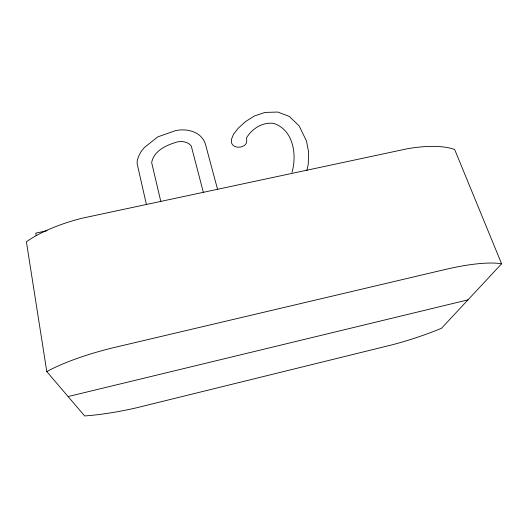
<?xml version="1.0" encoding="UTF-8"?>
<svg xmlns="http://www.w3.org/2000/svg" width="528" height="528" viewBox="0 0 528 528"><rect width="100%" height="100%" fill="white"/><g stroke="black" fill="none" stroke-linecap="round" stroke-linejoin="round"><path stroke-width="0.79" d="M291.971 172.392C297.185 154.816 293.37 129.485 273.478 123.374C262.555 121.968 251.79 128.733 246.457 138.039L246.774 140.705L246.279 143.332L244.471 145.563L240.874 147.055L237.27 147.206L234.465 146.296L232.551 144.797L231.62 143.167L231.37 139.597L233.429 134.389L238.214 128.251L245.302 121.717L254.318 116.028L265.01 112.424L277.82 112.055L289.377 116.464L299.152 125.968L306.491 141.002L308.557 151.84L308.273 164.274L306.801 170.656M501.6 263.789L441.494 328.291L437.29 330A88.486 19.252 -17.5 0 1 392.654 344.692L136.079 407.906A92.875 21.014 -13.1 0 1 84.645 415.945L46.787 371.587L26.4 241.765A95.073 36.551 -11.1 0 1 82.236 218.189L407.2 148.777A90.803 33.304 -19.6 0 1 454.654 149.49L501.6 263.789L498.637 263.386A96.439 22.572 -18 0 0 447.077 269.049L113.659 347.642A101.237 24.915 -12.8 0 0 46.794 371.587M68.099 396.554L468.013 299.838M47.038 230.716L35.759 233.132L36.148 235.554M217.49 189.07L205.412 144.124C201.524 131.69 187.057 128.146 175.534 130.621L157.766 136.884L144.349 147.53L140.864 151.919L138.501 156.578L137.24 160.703L137.115 163.588L146.375 204.369M203.287 192.139L191.275 145.992C188.133 141.887 182.523 140.989 177.692 141.827C167.092 144.83 153.8 150.467 151.668 162.617L160.882 201.769"/></g></svg>
